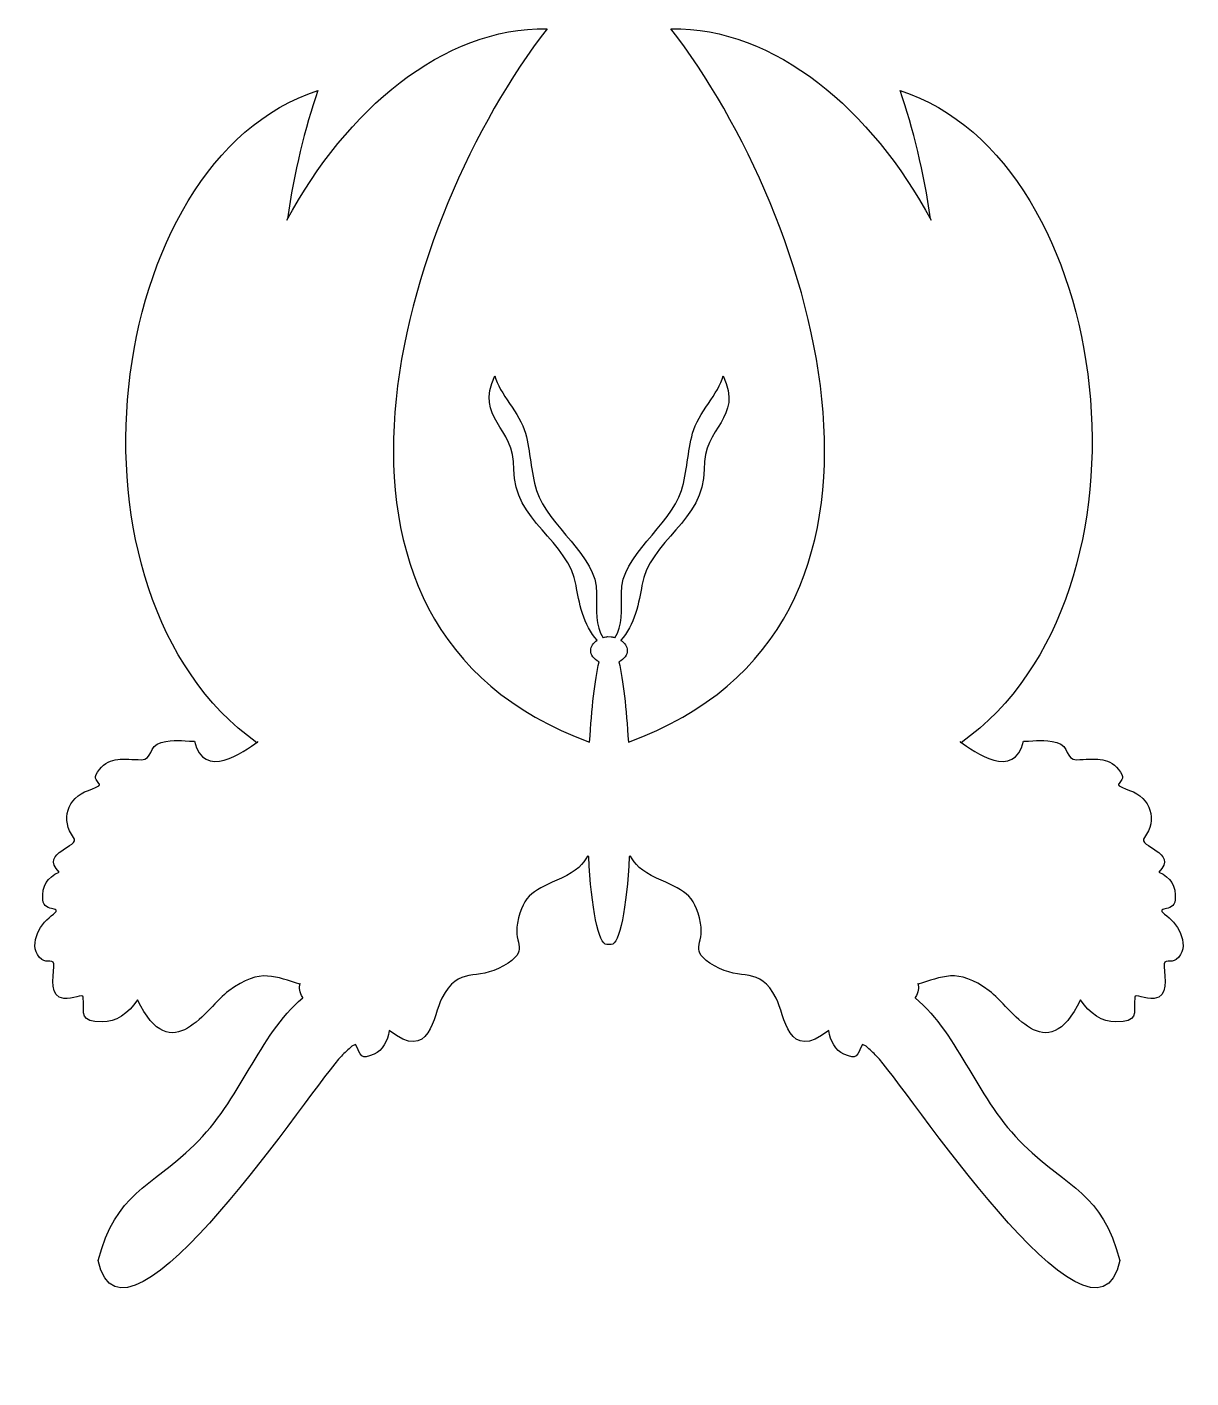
# Model space of a CAD drawing. Header units: centimetres. Extents: x -7.4 to 7.4, y -9.2 to 8.
import ezdxf

# ---------------------------------------------------------------- set-up
doc = ezdxf.new("R2010")
doc.units = ezdxf.units.CM
doc.header["$MEASUREMENT"] = 0
doc.layers.add('Camada 1', color=7, linetype='Continuous')

msp = doc.modelspace()

# ---------------------------------------------------------------- linework, layer by layer
at = {"layer": 'Camada 1'}
msp.add_open_spline([(0.02644, -3.64524), (0.13696, -3.64344), (0.22461, -3.18611), (0.25814, -2.52587), (0.25814, -2.52587), (0.25814, -2.52587), (0.27539, -2.51822), (0.27539, -2.51822), (0.27539, -2.51822), (0.31968, -2.61776), (0.4158, -2.71163), (0.60474, -2.79889), (0.60474, -2.79889), (0.94375, -2.95531), (1.09036, -2.99082), (1.16653, -3.37216), (1.16653, -3.37216), (1.22384, -3.65847), (0.99124, -3.71091), (1.3447, -3.91731), (1.3447, -3.91731), (1.69157, -4.11972), (1.90863, -3.9071), (2.12985, -4.32924), (2.12985, -4.32924), (2.24039, -4.54043), (2.27426, -5.15905), (2.80067, -4.73805), (2.80067, -4.73805), (2.81834, -4.8795), (2.88621, -4.99245), (2.99146, -5.04089), (2.99146, -5.04089), (3.16765, -5.1222), (3.15508, -5.05311), (3.22937, -4.91947), (3.22937, -4.91947), (3.22937, -4.91947), (3.27514, -4.9399), (3.27514, -4.9399), (3.27514, -4.9399), (3.32038, -4.98176), (3.3652, -5.02406), (3.40947, -5.06685), (3.40947, -5.06685), (3.73253, -5.37903), (6.18979, -9.16511), (6.50848, -7.66887), (6.50848, -7.66887), (6.27575, -6.80106), (5.85993, -6.75608), (5.28335, -6.19863), (5.28335, -6.19863), (4.6947, -5.62964), (4.46904, -4.80941), (3.90106, -4.32197), (3.90106, -4.32197), (3.90106, -4.32197), (3.90236, -4.32078), (3.90236, -4.32078), (3.90236, -4.32078), (3.94147, -4.25302), (3.9507, -4.19518), (3.93488, -4.14102), (3.93488, -4.14102), (3.93488, -4.14102), (3.93671, -4.14832), (3.93671, -4.14832), (3.93671, -4.14832), (4.23831, -4.06651), (4.43238, -3.92827), (4.8442, -4.23405), (4.8442, -4.23405), (5.12871, -4.44545), (5.57379, -5.2523), (6.00678, -4.3483), (6.00678, -4.3483), (6.12185, -4.52634), (6.28573, -4.63365), (6.458, -4.63069), (6.458, -4.63069), (6.74648, -4.62585), (6.68504, -4.54126), (6.69811, -4.31422), (6.69811, -4.31422), (6.70086, -4.26662), (6.83249, -4.34428), (6.94396, -4.33237), (6.94396, -4.33237), (7.1271, -4.31268), (7.08308, -4.0726), (7.07104, -3.9284), (7.07104, -3.9284), (7.06107, -3.80883), (7.16597, -3.88678), (7.22572, -3.83654), (7.22572, -3.83654), (7.4141, -3.67811), (7.26197, -3.39738), (7.10462, -3.28065), (7.10462, -3.28065), (6.91841, -3.14217), (7.20029, -3.24861), (7.21289, -3.07787), (7.21289, -3.07787), (7.22657, -2.89216), (7.15452, -2.78977), (7.00601, -2.72425), (7.00601, -2.72425), (7.25922, -2.46237), (6.72449, -2.40278), (6.81988, -2.28102), (6.81988, -2.28102), (6.99043, -2.06366), (6.90214, -1.77416), (6.63115, -1.68163), (6.63115, -1.68163), (6.31593, -1.57376), (6.6579, -1.61239), (6.49275, -1.41607), (6.49275, -1.41607), (6.34797, -1.24393), (6.19247, -1.28727), (5.9549, -1.29124), (5.9549, -1.29124), (5.81737, -1.29375), (5.86584, -1.11439), (5.70574, -1.07238), (5.70574, -1.07238), (5.53037, -1.02621), (5.45732, -1.0542), (5.2814, -1.05722), (5.2814, -1.05722), (5.16609, -1.55403), (4.65354, -1.19668), (4.47506, -1.06002), (4.47506, -1.06002), (4.47506, -1.06002), (4.48575, -1.07505), (4.48575, -1.07505), (4.48575, -1.07505), (7.13121, 0.8132), (6.45184, 6.35231), (3.70848, 7.23109), (3.70848, 7.23109), (3.87549, 6.74902), (4.01, 6.1908), (4.09731, 5.59562), (4.09731, 5.59562), (4.09731, 5.59562), (4.10295, 5.57787), (4.10295, 5.57787), (4.10295, 5.57787), (3.34842, 6.98241), (2.11742, 8.03966), (0.789, 8.01711), (0.789, 8.01711), (2.63561, 5.64012), (4.29153, 0.39788), (0.24645, -1.06619), (0.24645, -1.06619), (0.24645, -1.06619), (0.24645, -1.06619), (0.24645, -1.06619), (0.24645, -1.06619), (0.21862, -0.63079), (0.18401, -0.28498), (0.12583, -0.04585), (0.12583, -0.04585), (0.12583, -0.04585), (0.12583, -0.04585), (0.12583, -0.04585), (0.12583, -0.04585), (0.19182, -0.01124), (0.23391, 0.04234), (0.23285, 0.10184), (0.23285, 0.10184), (0.232, 0.15187), (0.20081, 0.19672), (0.15093, 0.22895), (0.15093, 0.22895), (0.15093, 0.22895), (0.15016, 0.23117), (0.15016, 0.23117), (0.15016, 0.23117), (0.32396, 0.40574), (0.38749, 0.73388), (0.41847, 0.9261), (0.41847, 0.9261), (0.50954, 1.49186), (1.22206, 1.76073), (1.21111, 2.40536), (1.21111, 2.40536), (1.20166, 2.96469), (1.71509, 3.04504), (1.45323, 3.59757), (1.45323, 3.59757), (1.40105, 3.37273), (1.13459, 3.12558), (1.06448, 2.86579), (1.06448, 2.86579), (1.00048, 2.62917), (0.99765, 2.37724), (0.9225, 2.13819), (0.9225, 2.13819), (0.77595, 1.6721), (0.14957, 1.31613), (0.15777, 0.82914), (0.15777, 0.82914), (0.1615, 0.61263), (0.17589, 0.41419), (0.07292, 0.26185), (0.07292, 0.26185), (0.07292, 0.26185), (0.06959, 0.26526), (0.06959, 0.26526), (0.06959, 0.26526), (0.05649, 0.26904), (0.04287, 0.27217), (0.02879, 0.2746), (0.02879, 0.2746), (0.02879, 0.2746), (-0.01312, 0.27698), (-0.01312, 0.27698), (-0.01312, 0.27698), (-0.03278, 0.27441), (-0.05167, 0.27044), (-0.06958, 0.26529), (-0.06958, 0.26529), (-0.06958, 0.26529), (-0.07291, 0.26188), (-0.07291, 0.26188), (-0.07291, 0.26188), (-0.17589, 0.41425), (-0.16149, 0.61269), (-0.15776, 0.82917), (-0.15776, 0.82917), (-0.14956, 1.31616), (-0.77593, 1.67211), (-0.92249, 2.13822), (-0.92249, 2.13822), (-0.99763, 2.37724), (-1.00046, 2.62918), (-1.06447, 2.86582), (-1.06447, 2.86582), (-1.13458, 3.12561), (-1.40107, 3.37279), (-1.45322, 3.5976), (-1.45322, 3.5976), (-1.71505, 3.0451), (-1.20163, 2.96474), (-1.2111, 2.40539), (-1.2111, 2.40539), (-1.22205, 1.76079), (-0.50956, 1.49192), (-0.41846, 0.92613), (-0.41846, 0.92613), (-0.38748, 0.73391), (-0.32398, 0.40577), (-0.15015, 0.2312), (-0.15015, 0.2312), (-0.15015, 0.2312), (-0.15092, 0.22898), (-0.15092, 0.22898), (-0.15092, 0.22898), (-0.20079, 0.19675), (-0.23196, 0.15191), (-0.23284, 0.10187), (-0.23284, 0.10187), (-0.2339, 0.04239), (-0.1918, -0.01121), (-0.12582, -0.04582), (-0.12582, -0.04582), (-0.12582, -0.04582), (-0.12582, -0.04582), (-0.12582, -0.04582), (-0.12582, -0.04582), (-0.18398, -0.28495), (-0.21861, -0.63076), (-0.24644, -1.06616), (-0.24644, -1.06616), (-0.24644, -1.06616), (-0.24644, -1.06616), (-0.24644, -1.06616), (-0.24644, -1.06616), (-4.29153, 0.39788), (-2.63561, 5.64012), (-0.789, 8.01711), (-0.789, 8.01711), (-2.11742, 8.03968), (-3.34845, 6.9824), (-4.10301, 5.57778), (-4.10301, 5.57778), (-4.10301, 5.57778), (-4.09737, 5.59553), (-4.09737, 5.59553), (-4.09737, 5.59553), (-4.01006, 6.19071), (-3.87554, 6.74893), (-3.70854, 7.231), (-3.70854, 7.231), (-6.4519, 6.35222), (-7.13128, 0.81314), (-4.48581, -1.07511), (-4.48581, -1.07511), (-4.48581, -1.07511), (-4.47512, -1.06008), (-4.47512, -1.06008), (-4.47512, -1.06008), (-4.65358, -1.19671), (-5.16616, -1.55408), (-5.28146, -1.05728), (-5.28146, -1.05728), (-5.45738, -1.05429), (-5.53043, -1.02627), (-5.7058, -1.07244), (-5.7058, -1.07244), (-5.8659, -1.11448), (-5.81743, -1.29382), (-5.95496, -1.2913), (-5.95496, -1.2913), (-6.19253, -1.28733), (-6.34803, -1.24399), (-6.49281, -1.41613), (-6.49281, -1.41613), (-6.65799, -1.61245), (-6.31602, -1.57382), (-6.63121, -1.68169), (-6.63121, -1.68169), (-6.9022, -1.77421), (-6.99049, -2.06372), (-6.81994, -2.28108), (-6.81994, -2.28108), (-6.72456, -2.40284), (-7.25928, -2.46243), (-7.00607, -2.72431), (-7.00607, -2.72431), (-7.15458, -2.78985), (-7.22663, -2.89224), (-7.21297, -3.07793), (-7.21297, -3.07793), (-7.20038, -3.24867), (-6.91849, -3.14222), (-7.1047, -3.28071), (-7.1047, -3.28071), (-7.26205, -3.39744), (-7.41421, -3.67814), (-7.22583, -3.8366), (-7.22583, -3.8366), (-7.16609, -3.88682), (-7.06118, -3.8089), (-7.07115, -3.92846), (-7.07115, -3.92846), (-7.08319, -4.07263), (-7.12722, -4.31271), (-6.9441, -4.33243), (-6.9441, -4.33243), (-6.83263, -4.34434), (-6.701, -4.26671), (-6.69825, -4.31428), (-6.69825, -4.31428), (-6.68518, -4.54132), (-6.74662, -4.62591), (-6.45814, -4.63075), (-6.45814, -4.63075), (-6.28587, -4.63371), (-6.12199, -4.52642), (-6.00692, -4.34836), (-6.00692, -4.34836), (-5.57393, -5.25236), (-5.12885, -4.44552), (-4.84434, -4.23411), (-4.84434, -4.23411), (-4.43254, -3.9283), (-4.23844, -4.06658), (-3.93685, -4.14838), (-3.93685, -4.14838), (-3.93685, -4.14838), (-3.93502, -4.14108), (-3.93502, -4.14108), (-3.93502, -4.14108), (-3.95084, -4.19524), (-3.94158, -4.25308), (-3.9025, -4.32084), (-3.9025, -4.32084), (-3.9025, -4.32084), (-3.90123, -4.32203), (-3.90123, -4.32203), (-3.90123, -4.32203), (-4.46921, -4.80947), (-4.69487, -5.62971), (-5.28352, -6.19869), (-5.28352, -6.19869), (-5.8601, -6.75614), (-6.27592, -6.80115), (-6.50865, -7.66893), (-6.50865, -7.66893), (-6.18996, -9.16518), (-3.73269, -5.37909), (-3.40964, -5.06691), (-3.40964, -5.06691), (-3.36538, -5.02413), (-3.32055, -4.98182), (-3.27531, -4.93996), (-3.27531, -4.93996), (-3.27531, -4.93996), (-3.22954, -4.91953), (-3.22954, -4.91953), (-3.22954, -4.91953), (-3.15524, -5.05317), (-3.16781, -5.12225), (-2.99163, -5.04095), (-2.99163, -5.04095), (-2.88641, -4.9925), (-2.81854, -4.87953), (-2.80084, -4.73811), (-2.80084, -4.73811), (-2.27445, -5.15912), (-2.24058, -4.54049), (-2.13002, -4.3293), (-2.13002, -4.3293), (-1.90883, -3.90716), (-1.69176, -4.11978), (-1.3449, -3.91737), (-1.3449, -3.91737), (-0.99142, -3.71097), (-1.22401, -3.65855), (-1.1667, -3.37222), (-1.1667, -3.37222), (-1.09053, -2.99088), (-0.94392, -2.95537), (-0.60491, -2.79895), (-0.60491, -2.79895), (-0.41594, -2.71166), (-0.31982, -2.61779), (-0.27556, -2.51828), (-0.27556, -2.51828), (-0.27556, -2.51828), (-0.25828, -2.52593), (-0.25828, -2.52593), (-0.25828, -2.52593), (-0.22476, -3.18617), (-0.1371, -3.64348), (-0.02658, -3.6453), (-0.02658, -3.6453), (-0.02658, -3.6453), (0.02644, -3.6453), (0.02644, -3.6453), (0.02644, -3.6453), (0.02644, -3.6453), (0.02644, -3.64524), (0.02644, -3.64524)], degree=3, knots=[0, 0, 0, 0, 0.00877193, 0.00877193, 0.00877193, 0.00877193, 0.01754386, 0.01754386, 0.01754386, 0.01754386, 0.02631579, 0.02631579, 0.02631579, 0.02631579, 0.03508772, 0.03508772, 0.03508772, 0.03508772, 0.04385965, 0.04385965, 0.04385965, 0.04385965, 0.05263158, 0.05263158, 0.05263158, 0.05263158, 0.06140351, 0.06140351, 0.06140351, 0.06140351, 0.07017544, 0.07017544, 0.07017544, 0.07017544, 0.07894737, 0.07894737, 0.07894737, 0.07894737, 0.0877193, 0.0877193, 0.0877193, 0.0877193, 0.09649123, 0.09649123, 0.09649123, 0.09649123, 0.10526316, 0.10526316, 0.10526316, 0.10526316, 0.11403509, 0.11403509, 0.11403509, 0.11403509, 0.12280702, 0.12280702, 0.12280702, 0.12280702, 0.13157895, 0.13157895, 0.13157895, 0.13157895, 0.14035088, 0.14035088, 0.14035088, 0.14035088, 0.14912281, 0.14912281, 0.14912281, 0.14912281, 0.15789474, 0.15789474, 0.15789474, 0.15789474, 0.16666667, 0.16666667, 0.16666667, 0.16666667, 0.1754386, 0.1754386, 0.1754386, 0.1754386, 0.18421053, 0.18421053, 0.18421053, 0.18421053, 0.19298246, 0.19298246, 0.19298246, 0.19298246, 0.20175439, 0.20175439, 0.20175439, 0.20175439, 0.21052632, 0.21052632, 0.21052632, 0.21052632, 0.21929825, 0.21929825, 0.21929825, 0.21929825, 0.22807018, 0.22807018, 0.22807018, 0.22807018, 0.23684211, 0.23684211, 0.23684211, 0.23684211, 0.24561404, 0.24561404, 0.24561404, 0.24561404, 0.25438596, 0.25438596, 0.25438596, 0.25438596, 0.26315789, 0.26315789, 0.26315789, 0.26315789, 0.27192982, 0.27192982, 0.27192982, 0.27192982, 0.28070175, 0.28070175, 0.28070175, 0.28070175, 0.28947368, 0.28947368, 0.28947368, 0.28947368, 0.29824561, 0.29824561, 0.29824561, 0.29824561, 0.30701754, 0.30701754, 0.30701754, 0.30701754, 0.31578947, 0.31578947, 0.31578947, 0.31578947, 0.3245614, 0.3245614, 0.3245614, 0.3245614, 0.33333333, 0.33333333, 0.33333333, 0.33333333, 0.34210526, 0.34210526, 0.34210526, 0.34210526, 0.35087719, 0.35087719, 0.35087719, 0.35087719, 0.35964912, 0.35964912, 0.35964912, 0.35964912, 0.36842105, 0.36842105, 0.36842105, 0.36842105, 0.37719298, 0.37719298, 0.37719298, 0.37719298, 0.38596491, 0.38596491, 0.38596491, 0.38596491, 0.39473684, 0.39473684, 0.39473684, 0.39473684, 0.40350877, 0.40350877, 0.40350877, 0.40350877, 0.4122807, 0.4122807, 0.4122807, 0.4122807, 0.42105263, 0.42105263, 0.42105263, 0.42105263, 0.42982456, 0.42982456, 0.42982456, 0.42982456, 0.43859649, 0.43859649, 0.43859649, 0.43859649, 0.44736842, 0.44736842, 0.44736842, 0.44736842, 0.45614035, 0.45614035, 0.45614035, 0.45614035, 0.46491228, 0.46491228, 0.46491228, 0.46491228, 0.47368421, 0.47368421, 0.47368421, 0.47368421, 0.48245614, 0.48245614, 0.48245614, 0.48245614, 0.49122807, 0.49122807, 0.49122807, 0.49122807, 0.5, 0.5, 0.5, 0.5, 0.50877193, 0.50877193, 0.50877193, 0.50877193, 0.51754386, 0.51754386, 0.51754386, 0.51754386, 0.52631579, 0.52631579, 0.52631579, 0.52631579, 0.53508772, 0.53508772, 0.53508772, 0.53508772, 0.54385965, 0.54385965, 0.54385965, 0.54385965, 0.55263158, 0.55263158, 0.55263158, 0.55263158, 0.56140351, 0.56140351, 0.56140351, 0.56140351, 0.57017544, 0.57017544, 0.57017544, 0.57017544, 0.57894737, 0.57894737, 0.57894737, 0.57894737, 0.5877193, 0.5877193, 0.5877193, 0.5877193, 0.59649123, 0.59649123, 0.59649123, 0.59649123, 0.60526316, 0.60526316, 0.60526316, 0.60526316, 0.61403509, 0.61403509, 0.61403509, 0.61403509, 0.62280702, 0.62280702, 0.62280702, 0.62280702, 0.63157895, 0.63157895, 0.63157895, 0.63157895, 0.64035088, 0.64035088, 0.64035088, 0.64035088, 0.64912281, 0.64912281, 0.64912281, 0.64912281, 0.65789474, 0.65789474, 0.65789474, 0.65789474, 0.66666667, 0.66666667, 0.66666667, 0.66666667, 0.6754386, 0.6754386, 0.6754386, 0.6754386, 0.68421053, 0.68421053, 0.68421053, 0.68421053, 0.69298246, 0.69298246, 0.69298246, 0.69298246, 0.70175439, 0.70175439, 0.70175439, 0.70175439, 0.71052632, 0.71052632, 0.71052632, 0.71052632, 0.71929825, 0.71929825, 0.71929825, 0.71929825, 0.72807018, 0.72807018, 0.72807018, 0.72807018, 0.73684211, 0.73684211, 0.73684211, 0.73684211, 0.74561404, 0.74561404, 0.74561404, 0.74561404, 0.75438596, 0.75438596, 0.75438596, 0.75438596, 0.76315789, 0.76315789, 0.76315789, 0.76315789, 0.77192982, 0.77192982, 0.77192982, 0.77192982, 0.78070175, 0.78070175, 0.78070175, 0.78070175, 0.78947368, 0.78947368, 0.78947368, 0.78947368, 0.79824561, 0.79824561, 0.79824561, 0.79824561, 0.80701754, 0.80701754, 0.80701754, 0.80701754, 0.81578947, 0.81578947, 0.81578947, 0.81578947, 0.8245614, 0.8245614, 0.8245614, 0.8245614, 0.83333333, 0.83333333, 0.83333333, 0.83333333, 0.84210526, 0.84210526, 0.84210526, 0.84210526, 0.85087719, 0.85087719, 0.85087719, 0.85087719, 0.85964912, 0.85964912, 0.85964912, 0.85964912, 0.86842105, 0.86842105, 0.86842105, 0.86842105, 0.87719298, 0.87719298, 0.87719298, 0.87719298, 0.88596491, 0.88596491, 0.88596491, 0.88596491, 0.89473684, 0.89473684, 0.89473684, 0.89473684, 0.90350877, 0.90350877, 0.90350877, 0.90350877, 0.9122807, 0.9122807, 0.9122807, 0.9122807, 0.92105263, 0.92105263, 0.92105263, 0.92105263, 0.92982456, 0.92982456, 0.92982456, 0.92982456, 0.93859649, 0.93859649, 0.93859649, 0.93859649, 0.94736842, 0.94736842, 0.94736842, 0.94736842, 0.95614035, 0.95614035, 0.95614035, 0.95614035, 0.96491228, 0.96491228, 0.96491228, 0.96491228, 0.97368421, 0.97368421, 0.97368421, 0.97368421, 0.98245614, 0.98245614, 0.98245614, 0.98245614, 1, 1, 1, 1], dxfattribs=at)

doc.saveas('drawing.dxf')
